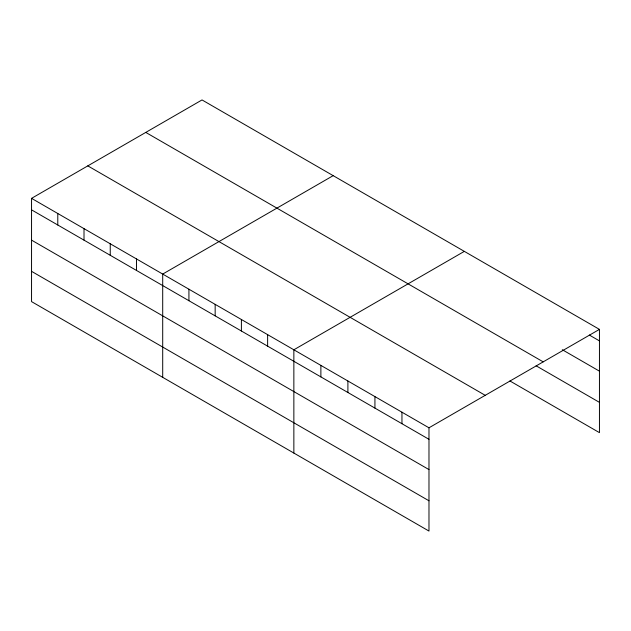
<?xml version="1.0" encoding="UTF-8"?>
<svg xmlns="http://www.w3.org/2000/svg" width="631" height="631" viewBox="0 0 631 631"><rect width="100%" height="100%" fill="white"/><g stroke="black" fill="none" stroke-linecap="round" stroke-linejoin="round"><path stroke-width="0.95" d="M428.977 469.59L428.977 427.802L31.55 198.355L31.55 301.618L428.977 531.065L428.977 469.59L31.55 240.135M509.927 380.966L599.45 432.645L599.45 329.382L202.023 99.935L31.55 198.355M333.176 175.655L162.703 274.075L162.703 377.338M464.321 251.375L293.857 349.795L293.857 453.058M428.977 427.802L599.45 329.382M589.315 335.037L599.45 340.89M562.292 349.716L599.45 371.17M145.769 132.407L543.196 361.863M536.113 365.799L599.45 402.365M87.804 165.874L485.231 395.329M31.55 209.855L428.977 439.31M31.55 271.338L428.977 500.785M401.955 412.201L401.955 423.709M374.932 396.599L374.932 408.107M347.902 380.998L347.902 392.506M320.879 365.396L320.879 376.904M267.623 334.651L267.623 346.151M241.397 319.507L241.397 331.007M215.163 304.363L215.163 315.863M188.929 289.219L188.929 300.719M136.47 258.931L136.47 270.431M110.244 243.787L110.244 255.287M84.01 228.643L84.01 240.143M57.784 213.499L57.784 224.999"/></g></svg>
